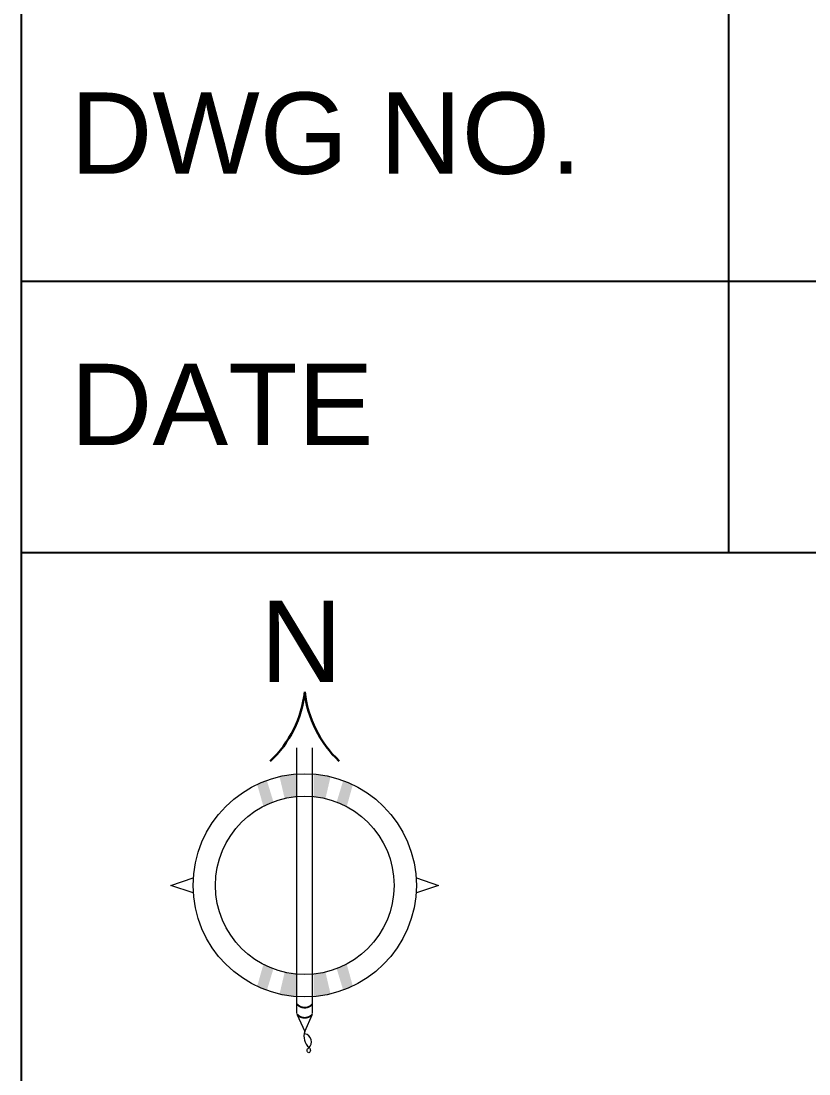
# Model space of a CAD drawing. Header units: inches. Extents: x -9010 to 68966, y 35237 to 36644.
# Drawn here: x -6977.6 to -6918.9, y 35311.5 to 35389.9 of the extents above; entities that cross this region are included whole.
import ezdxf

# ---------------------------------------------------------------- set-up
doc = ezdxf.new("R2010")
doc.units = ezdxf.units.IN
for name, color, linetype, lineweight in [('0Y-ELEVATION', 166, 'Continuous', 15), ('0Y-TEXT', 96, 'Continuous', 5), ('0Y-WALLS', 23, 'Continuous', 25)]:
    doc.layers.add(name, color=color, linetype=linetype, lineweight=lineweight)
doc.styles.add('ARIAL', font='arial.ttf')

# ---------------------------------------------------------------- blocks, each defined once
blk = doc.blocks.new('North Arrow')
for p, q in [((0.112, 0.746), (0.487, 0.621)), ((0.112, 0.746), (0.487, 0.621)), ((0.487, 0.621), (0.112, 0.496)), ((0.487, 0.621), (0.112, 0.496))]:
    blk.add_line(p, q)
at = {"lineweight": 30}
for points in [[(-1.763, 3.873, -0.179655), (-2.343, 2.707, -0.127271)], [(-1.763, 3.873, -0.179655), (-2.343, 2.707, -0.127271)], [(-1.763, 3.873, 0.179655), (-1.183, 2.707, 0.127271)], [(-1.763, 3.873, 0.179655), (-1.183, 2.707, 0.127271)]]:
    blk.add_lwpolyline(points, format="xyb", dxfattribs=at)
for points in [[(-1.901, 2.932), (-1.901, -1.107)], [(-1.901, 2.932), (-1.901, -1.107)], [(-1.638, 2.932), (-1.638, -1.107)], [(-1.638, 2.932), (-1.638, -1.107)], [(-3.638, 0.496), (-4.013, 0.621), (-3.638, 0.746)], [(-3.638, 0.496), (-4.013, 0.621), (-3.638, 0.746)], [(-1.901, -1.107), (-1.901, -1.53)], [(-1.901, -1.107), (-1.901, -1.53)], [(-1.638, -1.107), (-1.638, -1.53)], [(-1.638, -1.107), (-1.638, -1.53)], [(-1.894, -1.542), (-1.763, -1.832), (-1.633, -1.542)], [(-1.894, -1.542), (-1.763, -1.832), (-1.633, -1.542)]]:
    blk.add_lwpolyline(points)
at = {"const_width": 0.03}
for points in [[(-1.894, -1.373, 0.465825), (-1.633, -1.373, 0.465825)], [(-1.894, -1.373, 0.465825), (-1.633, -1.373, 0.465825)], [(-1.894, -1.543, 0.465825), (-1.633, -1.543, 0.465825)], [(-1.894, -1.543, 0.465825), (-1.633, -1.543, 0.465825)]]:
    blk.add_lwpolyline(points, format="xyb", dxfattribs=at)
blk.add_lwpolyline([(-1.763, -1.832, 0.308679), (-1.69, -2.105, -0.554214), (-1.697, -2.194, -0.604469), (-1.697, -2.11, 0.60541), (-1.76, -1.872, 0.60541)], format="xyb")
blk.add_lwpolyline([(-1.763, -1.832, 0.308679), (-1.69, -2.105, -0.554214), (-1.697, -2.194, -0.604469), (-1.697, -2.11, 0.60541), (-1.76, -1.872, 0.60541)], format="xyb")
for radius in [1.875, 1.875, 1.5, 1.5]:
    blk.add_circle((-1.763, 0.621), radius)
for points in [[(-2.186, 2.444), (-1.9, 2.486), (-2.1, 2.078), (-1.9, 2.096)], [(-2.186, 2.444), (-1.9, 2.486), (-2.1, 2.078), (-1.9, 2.096)], [(-1.33, 2.444), (-1.615, 2.486), (-1.415, 2.078), (-1.615, 2.096)], [(-1.33, 2.444), (-1.615, 2.486), (-1.415, 2.078), (-1.615, 2.096)], [(-2.562, 2.316), (-2.397, 2.375), (-2.459, 1.951), (-2.288, 2.019)], [(-2.562, 2.316), (-2.397, 2.375), (-2.459, 1.951), (-2.288, 2.019)], [(-0.954, 2.316), (-1.119, 2.375), (-1.056, 1.951), (-1.227, 2.019)], [(-0.954, 2.316), (-1.119, 2.375), (-1.056, 1.951), (-1.227, 2.019)], [(-2.562, -1.075), (-2.397, -1.134), (-2.459, -0.71), (-2.288, -0.777)], [(-2.562, -1.075), (-2.397, -1.134), (-2.459, -0.71), (-2.288, -0.777)], [(-2.186, -1.202), (-1.9, -1.245), (-2.1, -0.837), (-1.9, -0.854)], [(-2.186, -1.202), (-1.9, -1.245), (-2.1, -0.837), (-1.9, -0.854)], [(-1.33, -1.202), (-1.615, -1.245), (-1.415, -0.837), (-1.615, -0.854)], [(-1.33, -1.202), (-1.615, -1.245), (-1.415, -0.837), (-1.615, -0.854)], [(-0.954, -1.075), (-1.119, -1.134), (-1.056, -0.71), (-1.227, -0.777)], [(-0.954, -1.075), (-1.119, -1.134), (-1.056, -0.71), (-1.227, -0.777)]]:
    blk.add_solid(points)
blk = doc.blocks.new('a')
for p, q in [((-10948.79, 35842.4287), (-10948.79, 35778.0274)), ((-10943.3187, 35794.8095), (-10943.3187, 35788.5162)), ((-10948.79, 35790.6139), (-10934.3484, 35790.6139)), ((-10948.79, 35788.5162), (-10934.3484, 35788.5162))]:
    blk.add_line(p, q)
at = {"layer": '0Y-ELEVATION'}
blk.add_line((-10948.79, 35788.5162), (-10934.3484, 35788.5162), dxfattribs=at)
at = {"layer": '0Y-WALLS'}
blk.add_line((-10948.79, 35832.972), (-10948.79, 35782.2229), dxfattribs=at)
at = {"layer": '0Y-TEXT', "xscale": 0.4603075961286154, "yscale": 0.4603075961286154, "zscale": 0.4603075961286154}
blk.add_blockref('North Arrow', (-10945.7842, 35785.6558), dxfattribs=at)
at = {"layer": '0Y-TEXT', "attachment_point": 1, "style": 'ARIAL'}
for s, width, insert, char_height in [('\\pxql;DWG NO.', 3.847888, (-10948.409, 35792.0725), 0.629329), ('\\pxql;DATE', 1.221757, (-10948.409, 35789.9747), 0.62933), ('\\pxqc,t4;N', 0.715219, (-10946.9801, 35788.1425), 0.62933)]:
    blk.add_mtext_dynamic_manual_height_columns(s, width=width, gutter_width=0.8035, heights=[0], dxfattribs=dict(at, insert=insert, char_height=char_height))

msp = doc.modelspace()

# ---------------------------------------------------------------- block references
at = {"xscale": 9.627293695658484, "yscale": 9.627293695658484, "zscale": 9.627293695658484, "rotation": 359.9995044211946}
msp.add_blockref('a', (98426.65, -309197.134), dxfattribs=at)

doc.saveas('drawing.dxf')
